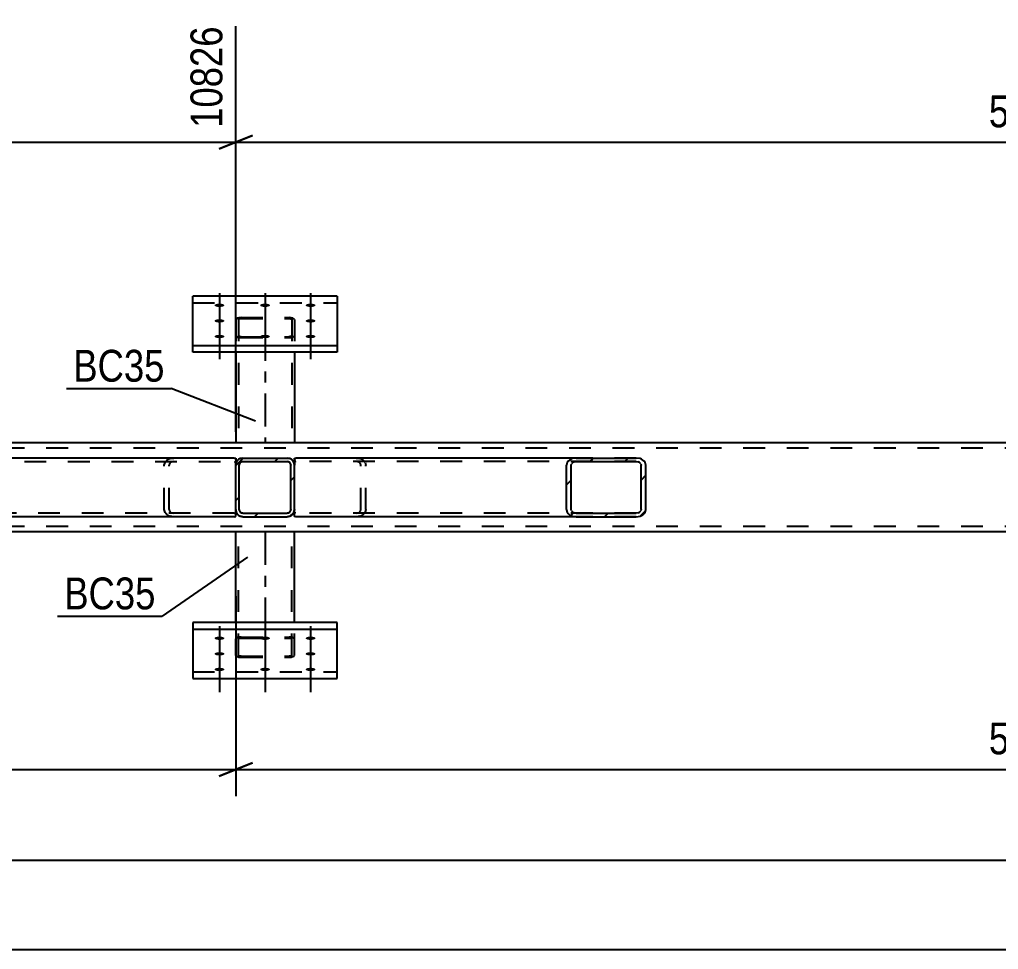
# Model space of a CAD drawing. Header units: millimetres. Extents: x -133 to 708, y -382 to 212.
# Drawn here: x 351.5 to 439.5, y -266.8 to -183.1 of the extents above; entities that cross this region are included whole.
import ezdxf

# ---------------------------------------------------------------- set-up
doc = ezdxf.new("R2010")
doc.units = ezdxf.units.MM
doc.linetypes.add('DXK_LINE_DOT2', pattern=[3.9198, 1.9599, -1.9599])
doc.linetypes.add('DXK_LINE_DOT3', pattern=[5.9187, 2.979, -0.9799, 0.9799, -0.9799])
doc.styles.add('Arial Narrow', font='ARIALN.TTF', dxfattribs={"height": 0.2})

# ---------------------------------------------------------------- blocks, each defined once
blk = doc.blocks.new('Bolt-389637962-28271 - 28126')
at = {"linetype": 'Continuous'}
for points in [[(369.44, -208.996), (369.349, -208.993), (369.261, -208.983), (369.182, -208.967), (369.113, -208.946), (369.059, -208.921), (369.022, -208.892), (369.003, -208.861), (369.003, -208.83), (369.022, -208.799), (369.059, -208.77), (369.113, -208.745), (369.182, -208.724), (369.261, -208.708), (369.349, -208.698), (369.44, -208.695), (369.532, -208.698), (369.619, -208.708), (369.699, -208.724), (369.767, -208.745), (369.821, -208.77), (369.859, -208.799), (369.878, -208.83), (369.878, -208.861), (369.859, -208.892), (369.821, -208.921), (369.767, -208.946), (369.699, -208.967), (369.619, -208.983), (369.532, -208.993)], [(373.54, -208.996), (373.449, -208.993), (373.361, -208.983), (373.282, -208.967), (373.213, -208.946), (373.159, -208.921), (373.122, -208.892), (373.103, -208.861), (373.103, -208.83), (373.122, -208.799), (373.159, -208.77), (373.213, -208.745), (373.282, -208.724), (373.361, -208.708), (373.449, -208.698), (373.54, -208.695), (373.632, -208.698), (373.719, -208.708), (373.799, -208.724), (373.867, -208.745), (373.921, -208.77), (373.959, -208.799), (373.978, -208.83), (373.978, -208.861), (373.959, -208.892), (373.921, -208.921), (373.867, -208.946), (373.799, -208.967), (373.719, -208.983), (373.632, -208.993)], [(377.64, -208.996), (377.549, -208.993), (377.461, -208.983), (377.382, -208.967), (377.313, -208.946), (377.259, -208.921), (377.222, -208.892), (377.203, -208.861), (377.203, -208.83), (377.222, -208.799), (377.259, -208.77), (377.313, -208.745), (377.382, -208.724), (377.461, -208.708), (377.549, -208.698), (377.64, -208.695), (377.732, -208.698), (377.819, -208.708), (377.899, -208.724), (377.967, -208.745), (378.021, -208.77), (378.059, -208.799), (378.078, -208.83), (378.078, -208.861), (378.059, -208.892), (378.021, -208.921), (377.967, -208.946), (377.899, -208.967), (377.819, -208.983), (377.732, -208.993)], [(369.44, -210.398), (369.349, -210.395), (369.261, -210.385), (369.182, -210.37), (369.113, -210.349), (369.059, -210.323), (369.022, -210.294), (369.003, -210.264), (369.003, -210.232), (369.022, -210.201), (369.059, -210.173), (369.113, -210.147), (369.182, -210.126), (369.261, -210.11), (369.349, -210.101), (369.44, -210.097), (369.532, -210.101), (369.619, -210.11), (369.699, -210.126), (369.767, -210.147), (369.821, -210.173), (369.859, -210.201), (369.878, -210.232), (369.878, -210.264), (369.859, -210.294), (369.821, -210.323), (369.767, -210.349), (369.699, -210.37), (369.619, -210.385), (369.532, -210.395)], [(377.64, -210.398), (377.549, -210.395), (377.461, -210.385), (377.382, -210.37), (377.313, -210.349), (377.259, -210.323), (377.222, -210.294), (377.203, -210.264), (377.203, -210.232), (377.222, -210.201), (377.259, -210.173), (377.313, -210.147), (377.382, -210.126), (377.461, -210.11), (377.549, -210.101), (377.64, -210.097), (377.732, -210.101), (377.819, -210.11), (377.899, -210.126), (377.967, -210.147), (378.021, -210.173), (378.059, -210.201), (378.078, -210.232), (378.078, -210.264), (378.059, -210.294), (378.021, -210.323), (377.967, -210.349), (377.899, -210.37), (377.819, -210.385), (377.732, -210.395)], [(369.44, -211.801), (369.349, -211.797), (369.261, -211.788), (369.182, -211.772), (369.113, -211.751), (369.059, -211.725), (369.022, -211.697), (369.003, -211.666), (369.003, -211.634), (369.022, -211.604), (369.059, -211.575), (369.113, -211.55), (369.182, -211.528), (369.261, -211.513), (369.349, -211.503), (369.44, -211.5), (369.532, -211.503), (369.619, -211.513), (369.699, -211.528), (369.767, -211.55), (369.821, -211.575), (369.859, -211.604), (369.878, -211.634), (369.878, -211.666), (369.859, -211.697), (369.821, -211.725), (369.767, -211.751), (369.699, -211.772), (369.619, -211.788), (369.532, -211.797)], [(373.54, -211.801), (373.449, -211.797), (373.361, -211.788), (373.282, -211.772), (373.213, -211.751), (373.159, -211.725), (373.122, -211.697), (373.103, -211.666), (373.103, -211.634), (373.122, -211.604), (373.159, -211.575), (373.213, -211.55), (373.282, -211.528), (373.361, -211.513), (373.449, -211.503), (373.54, -211.5), (373.632, -211.503), (373.719, -211.513), (373.799, -211.528), (373.867, -211.55), (373.921, -211.575), (373.959, -211.604), (373.978, -211.634), (373.978, -211.666), (373.959, -211.697), (373.921, -211.725), (373.867, -211.751), (373.799, -211.772), (373.719, -211.788), (373.632, -211.797)], [(377.64, -211.801), (377.549, -211.797), (377.461, -211.788), (377.382, -211.772), (377.313, -211.751), (377.259, -211.725), (377.222, -211.697), (377.203, -211.666), (377.203, -211.634), (377.222, -211.604), (377.259, -211.575), (377.313, -211.55), (377.382, -211.528), (377.461, -211.513), (377.549, -211.503), (377.64, -211.5), (377.732, -211.503), (377.819, -211.513), (377.899, -211.528), (377.967, -211.55), (378.021, -211.575), (378.059, -211.604), (378.078, -211.634), (378.078, -211.666), (378.059, -211.697), (378.021, -211.725), (377.967, -211.751), (377.899, -211.772), (377.819, -211.788), (377.732, -211.797)]]:
    blk.add_hatch(color=1, dxfattribs=at).paths.add_polyline_path(points)
at = {"color": 1, "linetype": 'Continuous'}
for p, q in [((369.44, -207.756), (369.44, -210.875)), ((373.54, -207.756), (373.54, -210.875)), ((377.64, -207.756), (377.64, -210.875)), ((369.44, -209.158), (369.44, -212.278)), ((377.64, -209.158), (377.64, -212.278)), ((369.44, -210.56), (369.44, -213.68)), ((373.54, -210.56), (373.54, -213.68)), ((377.64, -210.56), (377.64, -213.68))]:
    blk.add_line(p, q, dxfattribs=at)
blk = doc.blocks.new('Part-389637962-28199 - 28126')
at = {"color": 2, "linetype": 'Continuous'}
for p, q in [((500.848, -221.223), (12.9, -221.223)), ((500.848, -229.223), (12.9, -229.223))]:
    blk.add_line(p, q, dxfattribs=at)
at = {"color": 7, "linetype": 'DXK_LINE_DOT2'}
for p, q in [((500.848, -221.703), (12.9, -221.703)), ((500.848, -228.743), (12.9, -228.743))]:
    blk.add_line(p, q, dxfattribs=at)
blk = doc.blocks.new('Part-389637962-28134 - 28126')
at = {"linetype": 'Continuous'}
h = blk.add_hatch(dxfattribs=at)
h.set_pattern_fill('', scale=0.7, style=0, pattern_type=0)
h.set_pattern_definition([(45, (407.2808, -227.8143), (-1.57154, 1.57154), [])])
h.paths.add_polyline_path([(406.949, -227.863), (407.281, -227.814), (407.562, -227.676), (407.75, -227.468), (407.816, -227.223), (407.816, -223.223), (407.75, -222.978), (407.562, -222.77), (407.281, -222.632), (406.949, -222.583), (401.529, -222.583), (401.197, -222.632), (400.916, -222.77), (400.728, -222.978), (400.662, -223.223), (400.662, -227.223), (400.728, -227.468), (400.916, -227.676), (401.197, -227.814), (401.529, -227.863)])
h.paths.add_polyline_path([(401.363, -227.519), (401.222, -227.449), (401.128, -227.345), (401.095, -227.223), (401.095, -223.223), (401.128, -223.101), (401.222, -222.997), (401.363, -222.927), (401.529, -222.903), (406.949, -222.903), (407.115, -222.927), (407.256, -222.997), (407.35, -223.101), (407.383, -223.223), (407.383, -227.223), (407.35, -227.345), (407.256, -227.449), (407.115, -227.519), (406.949, -227.543), (401.529, -227.543)])
at = {"color": 2, "linetype": 'Continuous'}
for p, q in [((376.181, -222.603), (376.317, -222.583)), ((376.181, -222.603), (376.181, -223.223)), ((401.529, -222.583), (376.317, -222.583)), ((401.529, -222.583), (401.197, -222.632)), ((401.529, -222.583), (406.949, -222.583)), ((407.281, -222.632), (406.949, -222.583)), ((400.728, -222.978), (400.662, -223.223)), ((400.662, -227.223), (400.662, -223.223)), ((401.095, -223.223), (401.128, -223.101)), ((401.095, -227.223), (401.095, -223.223)), ((401.363, -222.927), (401.529, -222.903)), ((401.529, -222.903), (406.949, -222.903)), ((406.949, -222.903), (407.115, -222.927)), ((407.35, -223.101), (407.383, -223.223)), ((407.383, -227.223), (407.383, -223.223)), ((407.816, -223.223), (407.75, -222.978)), ((407.816, -227.223), (407.816, -223.223)), ((376.181, -227.814), (376.181, -227.223)), ((400.662, -227.223), (400.728, -227.468)), ((401.128, -227.345), (401.095, -227.223)), ((407.383, -227.223), (407.35, -227.345)), ((407.75, -227.468), (407.816, -227.223)), ((376.181, -227.843), (376.181, -227.814)), ((376.317, -227.863), (376.181, -227.843)), ((401.529, -227.863), (376.317, -227.863)), ((401.197, -227.814), (401.529, -227.863)), ((401.529, -227.543), (401.363, -227.519)), ((401.529, -227.543), (406.949, -227.543)), ((401.529, -227.863), (406.949, -227.863)), ((407.115, -227.519), (406.949, -227.543)), ((406.949, -227.863), (407.281, -227.814))]:
    blk.add_line(p, q, dxfattribs=at)
at = {"color": 7, "linetype": 'DXK_LINE_DOT2'}
for p, q in [((376.181, -222.923), (376.181, -222.603)), ((381.737, -222.583), (382.069, -222.632)), ((406.949, -222.583), (401.529, -222.583)), ((376.317, -222.903), (376.181, -222.923)), ((376.181, -227.676), (376.181, -223.223)), ((406.949, -222.903), (376.317, -222.903)), ((381.903, -222.927), (381.737, -222.903)), ((382.17, -223.223), (382.137, -223.101)), ((382.17, -227.223), (382.17, -223.223)), ((382.538, -222.978), (382.604, -223.223)), ((382.604, -227.223), (382.604, -223.223)), ((382.137, -227.345), (382.17, -227.223)), ((382.604, -227.223), (382.538, -227.468)), ((376.317, -227.543), (376.181, -227.523)), ((406.949, -227.543), (376.317, -227.543)), ((381.737, -227.543), (381.903, -227.519)), ((382.069, -227.814), (381.737, -227.863)), ((406.949, -227.863), (401.529, -227.863))]:
    blk.add_line(p, q, dxfattribs=at)
for centre, radius, start, end in [((381.866, -223.398), 0.792, 31.97793, 75.16611), ((381.801, -223.31), 0.396, 31.97793, 75.16611), ((381.801, -227.136), 0.396, 284.83389, 328.02207), ((381.866, -227.048), 0.792, 284.83389, 328.02207)]:
    blk.add_arc(centre, radius, start, end, dxfattribs=at)
at = {"color": 2, "linetype": 'Continuous'}
for centre, radius, start, end in [((401.4, -223.398), 0.792, 104.83388, 148.02206), ((407.078, -223.398), 0.792, 31.97794, 75.16612), ((401.465, -223.31), 0.396, 104.83388, 148.02206), ((407.013, -223.31), 0.396, 31.97794, 75.16612), ((401.4, -227.048), 0.792, 211.97794, 255.16612), ((401.465, -227.136), 0.396, 211.97794, 255.16612), ((407.013, -227.136), 0.396, 284.83388, 328.02206), ((407.078, -227.048), 0.792, 284.83388, 328.02206)]:
    blk.add_arc(centre, radius, start, end, dxfattribs=at)
blk = doc.blocks.new('Part-389637962-28141 - 28126')
at = {"linetype": 'Continuous'}
h = blk.add_hatch(dxfattribs=at)
h.set_pattern_fill('', scale=0.7, style=0, pattern_type=0)
h.set_pattern_definition([(45, (375.7858, -227.8143), (-1.57154, 1.57154), [])])
h.paths.add_polyline_path([(375.541, -227.863), (375.786, -227.814), (375.993, -227.676), (376.132, -227.468), (376.181, -227.223), (376.181, -223.223), (376.132, -222.978), (375.993, -222.77), (375.786, -222.632), (375.541, -222.583), (371.541, -222.583), (371.296, -222.632), (371.088, -222.77), (370.95, -222.978), (370.901, -223.223), (370.901, -227.223), (370.95, -227.468), (371.088, -227.676), (371.296, -227.814), (371.541, -227.863)])
h.paths.add_polyline_path([(371.418, -227.519), (371.315, -227.449), (371.245, -227.345), (371.221, -227.223), (371.221, -223.223), (371.245, -223.101), (371.315, -222.997), (371.418, -222.927), (371.541, -222.903), (375.541, -222.903), (375.663, -222.927), (375.767, -222.997), (375.837, -223.101), (375.861, -223.223), (375.861, -227.223), (375.837, -227.345), (375.767, -227.449), (375.663, -227.519), (375.541, -227.543), (371.541, -227.543)])
at = {"color": 7, "linetype": 'DXK_LINE_DOT2'}
for p, q in [((371.296, -222.632), (371.541, -222.583)), ((371.541, -222.583), (375.541, -222.583)), ((375.541, -222.583), (375.786, -222.632)), ((370.901, -223.223), (370.95, -222.978)), ((370.901, -227.223), (370.901, -223.223)), ((371.245, -223.101), (371.221, -223.223)), ((371.221, -227.223), (371.221, -223.223)), ((371.541, -222.903), (371.418, -222.927)), ((371.541, -222.903), (375.541, -222.903)), ((375.663, -222.927), (375.541, -222.903)), ((375.861, -223.223), (375.837, -223.101)), ((375.861, -227.223), (375.861, -223.223)), ((376.132, -222.978), (376.181, -223.223)), ((376.181, -227.223), (376.181, -223.223)), ((370.95, -227.468), (370.901, -227.223)), ((371.221, -227.223), (371.245, -227.345)), ((375.837, -227.345), (375.861, -227.223)), ((376.181, -227.223), (376.132, -227.468)), ((371.541, -227.863), (371.296, -227.814)), ((371.418, -227.519), (371.541, -227.543)), ((371.541, -227.543), (375.541, -227.543)), ((371.541, -227.863), (375.541, -227.863)), ((375.541, -227.543), (375.663, -227.519)), ((375.786, -227.814), (375.541, -227.863))]:
    blk.add_line(p, q, dxfattribs=at)
at = {"color": 2, "linetype": 'Continuous'}
for p, q in [((371.541, -222.583), (371.296, -222.632)), ((371.541, -222.583), (375.541, -222.583)), ((375.786, -222.632), (375.541, -222.583)), ((370.95, -222.978), (370.901, -223.223)), ((370.901, -227.223), (370.901, -223.223)), ((371.221, -223.223), (371.245, -223.101)), ((371.221, -227.223), (371.221, -223.223)), ((371.418, -222.927), (371.541, -222.903)), ((371.541, -222.903), (375.541, -222.903)), ((375.541, -222.903), (375.663, -222.927)), ((375.837, -223.101), (375.861, -223.223)), ((375.861, -227.223), (375.861, -223.223)), ((376.181, -223.223), (376.132, -222.978)), ((376.181, -227.223), (376.181, -223.223)), ((370.901, -227.223), (370.95, -227.468)), ((371.245, -227.345), (371.221, -227.223)), ((375.861, -227.223), (375.837, -227.345)), ((376.132, -227.468), (376.181, -227.223)), ((371.296, -227.814), (371.541, -227.863)), ((371.541, -227.543), (371.418, -227.519)), ((371.541, -227.543), (375.541, -227.543)), ((371.541, -227.863), (375.541, -227.863)), ((375.663, -227.519), (375.541, -227.543)), ((375.541, -227.863), (375.786, -227.814))]:
    blk.add_line(p, q, dxfattribs=at)
at = {"color": 7, "linetype": 'DXK_LINE_DOT2'}
for centre, radius, start, end in [((371.541, -223.223), 0.64, 112.5, 157.5), ((375.541, -223.223), 0.64, 22.5, 67.5), ((371.541, -223.223), 0.32, 112.5, 157.5), ((375.541, -223.223), 0.32, 22.5, 67.5), ((371.541, -227.223), 0.64, 202.5, 247.5), ((371.541, -227.223), 0.32, 202.5, 247.5), ((375.541, -227.223), 0.32, 292.5, 337.5), ((375.541, -227.223), 0.64, 292.5, 337.5)]:
    blk.add_arc(centre, radius, start, end, dxfattribs=at)
at = {"color": 2, "linetype": 'Continuous'}
for centre, radius, start, end in [((371.541, -223.223), 0.64, 112.5, 157.5), ((375.541, -223.223), 0.64, 22.5, 67.5), ((371.541, -223.223), 0.32, 112.5, 157.5), ((375.541, -223.223), 0.32, 22.5, 67.5), ((371.541, -227.223), 0.64, 202.5, 247.5), ((371.541, -227.223), 0.32, 202.5, 247.5), ((375.541, -227.223), 0.32, 292.5, 337.5), ((375.541, -227.223), 0.64, 292.5, 337.5)]:
    blk.add_arc(centre, radius, start, end, dxfattribs=at)
blk = doc.blocks.new('Part-389637962-28145 - 28126')
at = {"color": 2, "linetype": 'Continuous'}
for p, q in [((370.9, -237.373), (370.9, -229.223)), ((376.18, -237.373), (376.18, -229.223))]:
    blk.add_line(p, q, dxfattribs=at)
at = {"color": 7, "linetype": 'DXK_LINE_DOT2'}
for p, q in [((376.18, -229.223), (370.9, -229.223)), ((371.14, -240.335), (371.14, -229.223)), ((375.94, -240.335), (375.94, -229.223)), ((370.9, -237.373), (370.9, -240.335)), ((376.18, -240.335), (376.18, -237.373)), ((370.937, -238.795), (370.9, -238.857)), ((370.9, -240.335), (370.9, -238.857)), ((371.041, -238.741), (370.937, -238.795)), ((371.196, -238.706), (371.041, -238.741)), ((371.14, -238.857), (371.158, -238.826)), ((371.158, -238.826), (371.21, -238.799)), ((371.38, -238.693), (371.196, -238.706)), ((371.21, -238.799), (371.288, -238.782)), ((371.288, -238.782), (371.38, -238.775)), ((371.38, -238.693), (375.7, -238.693)), ((371.38, -238.775), (375.7, -238.775)), ((375.884, -238.706), (375.7, -238.693)), ((375.7, -238.775), (375.792, -238.782)), ((375.792, -238.782), (375.87, -238.799)), ((375.87, -238.799), (375.922, -238.826)), ((376.04, -238.741), (375.884, -238.706)), ((375.922, -238.826), (375.94, -238.857)), ((376.144, -238.795), (376.04, -238.741)), ((376.18, -238.857), (376.144, -238.795)), ((370.9, -240.335), (370.937, -240.398)), ((370.937, -240.398), (371.041, -240.451)), ((371.158, -240.366), (371.14, -240.335)), ((371.21, -240.393), (371.158, -240.366)), ((371.288, -240.411), (371.21, -240.393)), ((371.38, -240.417), (371.288, -240.411)), ((371.38, -240.417), (375.7, -240.417)), ((375.792, -240.411), (375.7, -240.417)), ((375.87, -240.393), (375.792, -240.411)), ((375.922, -240.366), (375.87, -240.393)), ((375.94, -240.335), (375.922, -240.366)), ((376.04, -240.451), (376.144, -240.398)), ((376.144, -240.398), (376.18, -240.335)), ((371.041, -240.451), (371.196, -240.487)), ((371.196, -240.487), (371.38, -240.499)), ((371.38, -240.499), (375.7, -240.499)), ((375.7, -240.499), (375.884, -240.487)), ((375.884, -240.487), (376.04, -240.451))]:
    blk.add_line(p, q, dxfattribs=at)
at = {"color": 7, "linetype": 'DXK_LINE_DOT3'}
blk.add_line((373.54, -229.223), (373.54, -239.596), dxfattribs=at)
blk = doc.blocks.new('Part-389637962-28148 - 28126')
at = {"linetype": 'Continuous'}
h = blk.add_hatch(dxfattribs=at)
h.set_pattern_fill('', scale=0.7, style=0, pattern_type=0)
h.set_pattern_definition([(45, (345.8847, -227.8143), (-1.57154, 1.57154), [])])
h.paths.add_polyline_path([(345.553, -227.863), (345.885, -227.814), (346.166, -227.676), (346.354, -227.468), (346.42, -227.223), (346.42, -223.223), (346.354, -222.978), (346.166, -222.77), (345.885, -222.632), (345.553, -222.583), (340.133, -222.583), (339.801, -222.632), (339.52, -222.77), (339.332, -222.978), (339.266, -223.223), (339.266, -227.223), (339.332, -227.468), (339.52, -227.676), (339.801, -227.814), (340.133, -227.863)])
h.paths.add_polyline_path([(339.967, -227.519), (339.826, -227.449), (339.732, -227.345), (339.699, -227.223), (339.699, -223.223), (339.732, -223.101), (339.826, -222.997), (339.967, -222.927), (340.133, -222.903), (345.553, -222.903), (345.719, -222.927), (345.859, -222.997), (345.953, -223.101), (345.986, -223.223), (345.986, -227.223), (345.953, -227.345), (345.859, -227.449), (345.719, -227.519), (345.553, -227.543), (340.133, -227.543)])
at = {"color": 2, "linetype": 'Continuous'}
for p, q in [((340.133, -222.583), (339.801, -222.632)), ((340.133, -222.583), (345.553, -222.583)), ((370.765, -222.583), (345.553, -222.583)), ((345.885, -222.632), (345.553, -222.583)), ((370.765, -222.583), (370.901, -222.603)), ((370.901, -222.603), (370.901, -222.632)), ((370.901, -222.632), (370.901, -222.77)), ((370.901, -222.77), (370.901, -223.223)), ((339.332, -222.978), (339.266, -223.223)), ((339.266, -227.223), (339.266, -223.223)), ((339.699, -223.223), (339.732, -223.101)), ((339.699, -227.223), (339.699, -223.223)), ((339.967, -222.927), (340.133, -222.903)), ((340.133, -222.903), (345.553, -222.903)), ((345.553, -222.903), (345.719, -222.927)), ((345.953, -223.101), (345.986, -223.223)), ((345.986, -227.223), (345.986, -223.223)), ((346.42, -223.223), (346.354, -222.978)), ((346.42, -227.223), (346.42, -223.223)), ((339.266, -227.223), (339.332, -227.468)), ((339.732, -227.345), (339.699, -227.223)), ((345.986, -227.223), (345.953, -227.345)), ((346.354, -227.468), (346.42, -227.223)), ((370.901, -227.843), (370.901, -227.223)), ((339.801, -227.814), (340.133, -227.863)), ((340.133, -227.543), (339.967, -227.519)), ((340.133, -227.543), (345.553, -227.543)), ((340.133, -227.863), (345.553, -227.863)), ((345.719, -227.519), (345.553, -227.543)), ((345.553, -227.863), (345.885, -227.814)), ((370.765, -227.863), (345.553, -227.863)), ((370.765, -227.863), (370.901, -227.843))]:
    blk.add_line(p, q, dxfattribs=at)
at = {"color": 7, "linetype": 'DXK_LINE_DOT2'}
for p, q in [((345.553, -222.583), (340.133, -222.583)), ((365.013, -222.632), (365.345, -222.583)), ((370.901, -222.77), (370.901, -222.923)), ((340.133, -222.903), (370.765, -222.903)), ((364.478, -223.223), (364.544, -222.978)), ((364.478, -227.223), (364.478, -223.223)), ((364.944, -223.101), (364.911, -223.223)), ((364.911, -227.223), (364.911, -223.223)), ((365.345, -222.903), (365.179, -222.927)), ((370.765, -222.903), (370.901, -222.923)), ((370.901, -227.223), (370.901, -222.978)), ((364.544, -227.468), (364.478, -227.223)), ((364.911, -227.223), (364.944, -227.345)), ((370.765, -227.543), (340.133, -227.543)), ((345.553, -227.863), (340.133, -227.863)), ((365.345, -227.863), (365.013, -227.814)), ((365.179, -227.519), (365.345, -227.543)), ((370.765, -227.543), (370.901, -227.523))]:
    blk.add_line(p, q, dxfattribs=at)
at = {"color": 2, "linetype": 'Continuous'}
for centre, radius, start, end in [((340.004, -223.398), 0.792, 104.83388, 148.02206), ((345.682, -223.398), 0.792, 31.97794, 75.16612), ((340.068, -223.31), 0.396, 104.83388, 148.02206), ((345.617, -223.31), 0.396, 31.97794, 75.16612), ((340.004, -227.048), 0.792, 211.97794, 255.16612), ((340.068, -227.136), 0.396, 211.97794, 255.16612), ((345.617, -227.136), 0.396, 284.83388, 328.02206), ((345.682, -227.048), 0.792, 284.83388, 328.02206)]:
    blk.add_arc(centre, radius, start, end, dxfattribs=at)
at = {"color": 7, "linetype": 'DXK_LINE_DOT2'}
for centre, radius, start, end in [((365.216, -223.398), 0.792, 104.83387, 148.02204), ((365.28, -223.31), 0.396, 104.83387, 148.02204), ((365.216, -227.048), 0.792, 211.97796, 255.16613), ((365.28, -227.136), 0.396, 211.97796, 255.16613)]:
    blk.add_arc(centre, radius, start, end, dxfattribs=at)
blk = doc.blocks.new('Bolt-389637962-28268 - 28126')
at = {"linetype": 'Continuous'}
for points in [[(369.44, -238.645), (369.532, -238.648), (369.619, -238.658), (369.699, -238.674), (369.767, -238.695), (369.821, -238.72), (369.859, -238.749), (369.878, -238.78), (369.878, -238.811), (369.859, -238.842), (369.821, -238.871), (369.767, -238.896), (369.699, -238.917), (369.619, -238.933), (369.532, -238.943), (369.44, -238.946), (369.349, -238.943), (369.261, -238.933), (369.182, -238.917), (369.113, -238.896), (369.059, -238.871), (369.022, -238.842), (369.003, -238.811), (369.003, -238.78), (369.022, -238.749), (369.059, -238.72), (369.113, -238.695), (369.182, -238.674), (369.261, -238.658), (369.349, -238.648)], [(373.54, -238.645), (373.632, -238.648), (373.719, -238.658), (373.799, -238.674), (373.867, -238.695), (373.921, -238.72), (373.959, -238.749), (373.978, -238.78), (373.978, -238.811), (373.959, -238.842), (373.921, -238.871), (373.867, -238.896), (373.799, -238.917), (373.719, -238.933), (373.632, -238.943), (373.54, -238.946), (373.449, -238.943), (373.361, -238.933), (373.282, -238.917), (373.213, -238.896), (373.159, -238.871), (373.122, -238.842), (373.103, -238.811), (373.103, -238.78), (373.122, -238.749), (373.159, -238.72), (373.213, -238.695), (373.282, -238.674), (373.361, -238.658), (373.449, -238.648)], [(377.64, -238.645), (377.732, -238.648), (377.819, -238.658), (377.899, -238.674), (377.967, -238.695), (378.021, -238.72), (378.059, -238.749), (378.078, -238.78), (378.078, -238.811), (378.059, -238.842), (378.021, -238.871), (377.967, -238.896), (377.899, -238.917), (377.819, -238.933), (377.732, -238.943), (377.64, -238.946), (377.549, -238.943), (377.461, -238.933), (377.382, -238.917), (377.313, -238.896), (377.259, -238.871), (377.222, -238.842), (377.203, -238.811), (377.203, -238.78), (377.222, -238.749), (377.259, -238.72), (377.313, -238.695), (377.382, -238.674), (377.461, -238.658), (377.549, -238.648)], [(369.44, -240.047), (369.532, -240.05), (369.619, -240.06), (369.699, -240.076), (369.767, -240.097), (369.821, -240.122), (369.859, -240.151), (369.878, -240.182), (369.878, -240.213), (369.859, -240.244), (369.821, -240.273), (369.767, -240.298), (369.699, -240.319), (369.619, -240.335), (369.532, -240.345), (369.44, -240.348), (369.349, -240.345), (369.261, -240.335), (369.182, -240.319), (369.113, -240.298), (369.059, -240.273), (369.022, -240.244), (369.003, -240.213), (369.003, -240.182), (369.022, -240.151), (369.059, -240.122), (369.113, -240.097), (369.182, -240.076), (369.261, -240.06), (369.349, -240.05)], [(377.64, -240.047), (377.732, -240.05), (377.819, -240.06), (377.899, -240.076), (377.967, -240.097), (378.021, -240.122), (378.059, -240.151), (378.078, -240.182), (378.078, -240.213), (378.059, -240.244), (378.021, -240.273), (377.967, -240.298), (377.899, -240.319), (377.819, -240.335), (377.732, -240.345), (377.64, -240.348), (377.549, -240.345), (377.461, -240.335), (377.382, -240.319), (377.313, -240.298), (377.259, -240.273), (377.222, -240.244), (377.203, -240.213), (377.203, -240.182), (377.222, -240.151), (377.259, -240.122), (377.313, -240.097), (377.382, -240.076), (377.461, -240.06), (377.549, -240.05)], [(369.44, -241.449), (369.532, -241.453), (369.619, -241.462), (369.699, -241.478), (369.767, -241.499), (369.821, -241.525), (369.859, -241.553), (369.878, -241.584), (369.878, -241.616), (369.859, -241.646), (369.821, -241.675), (369.767, -241.701), (369.699, -241.722), (369.619, -241.737), (369.532, -241.747), (369.44, -241.75), (369.349, -241.747), (369.261, -241.737), (369.182, -241.722), (369.113, -241.701), (369.059, -241.675), (369.022, -241.646), (369.003, -241.616), (369.003, -241.584), (369.022, -241.553), (369.059, -241.525), (369.113, -241.499), (369.182, -241.478), (369.261, -241.462), (369.349, -241.453)], [(373.54, -241.449), (373.632, -241.453), (373.719, -241.462), (373.799, -241.478), (373.867, -241.499), (373.921, -241.525), (373.959, -241.553), (373.978, -241.584), (373.978, -241.616), (373.959, -241.646), (373.921, -241.675), (373.867, -241.701), (373.799, -241.722), (373.719, -241.737), (373.632, -241.747), (373.54, -241.75), (373.449, -241.747), (373.361, -241.737), (373.282, -241.722), (373.213, -241.701), (373.159, -241.675), (373.122, -241.646), (373.103, -241.616), (373.103, -241.584), (373.122, -241.553), (373.159, -241.525), (373.213, -241.499), (373.282, -241.478), (373.361, -241.462), (373.449, -241.453)], [(377.64, -241.449), (377.732, -241.453), (377.819, -241.462), (377.899, -241.478), (377.967, -241.499), (378.021, -241.525), (378.059, -241.553), (378.078, -241.584), (378.078, -241.616), (378.059, -241.646), (378.021, -241.675), (377.967, -241.701), (377.899, -241.722), (377.819, -241.737), (377.732, -241.747), (377.64, -241.75), (377.549, -241.747), (377.461, -241.737), (377.382, -241.722), (377.313, -241.701), (377.259, -241.675), (377.222, -241.646), (377.203, -241.616), (377.203, -241.584), (377.222, -241.553), (377.259, -241.525), (377.313, -241.499), (377.382, -241.478), (377.461, -241.462), (377.549, -241.453)]]:
    blk.add_hatch(color=1, dxfattribs=at).paths.add_polyline_path(points)
at = {"color": 1, "linetype": 'Continuous'}
for p, q in [((369.44, -237.705), (369.44, -240.825)), ((373.54, -237.705), (373.54, -240.825)), ((377.64, -237.705), (377.64, -240.825)), ((369.44, -239.108), (369.44, -242.227)), ((377.64, -239.108), (377.64, -242.227)), ((369.44, -240.51), (369.44, -243.63)), ((373.54, -240.51), (373.54, -243.63)), ((377.64, -240.51), (377.64, -243.63))]:
    blk.add_line(p, q, dxfattribs=at)
blk = doc.blocks.new('Part-389637962-28175 - 28126')
at = {"color": 7, "linetype": 'DXK_LINE_DOT2'}
for p, q in [((370.937, -210.048), (370.9, -210.111)), ((370.9, -210.111), (370.9, -213.072)), ((371.041, -209.994), (370.937, -210.048)), ((371.196, -209.959), (371.041, -209.994)), ((371.14, -210.111), (371.158, -210.079)), ((371.14, -210.111), (371.14, -221.223)), ((371.158, -210.079), (371.21, -210.053)), ((371.38, -209.946), (371.196, -209.959)), ((371.21, -210.053), (371.288, -210.035)), ((371.288, -210.035), (371.38, -210.028)), ((371.38, -209.946), (375.7, -209.946)), ((371.38, -210.028), (375.7, -210.028)), ((375.884, -209.959), (375.7, -209.946)), ((375.7, -210.028), (375.792, -210.035)), ((375.792, -210.035), (375.87, -210.053)), ((375.87, -210.053), (375.922, -210.079)), ((376.04, -209.994), (375.884, -209.959)), ((375.922, -210.079), (375.94, -210.111)), ((375.94, -210.111), (375.94, -221.223)), ((376.144, -210.048), (376.04, -209.994)), ((376.18, -210.111), (376.144, -210.048)), ((376.18, -210.111), (376.18, -213.072)), ((370.9, -211.588), (370.937, -211.651)), ((370.937, -211.651), (371.041, -211.704)), ((371.041, -211.704), (371.196, -211.74)), ((371.158, -211.62), (371.14, -211.588)), ((371.21, -211.646), (371.158, -211.62)), ((371.196, -211.74), (371.38, -211.752)), ((371.288, -211.664), (371.21, -211.646)), ((371.38, -211.67), (371.288, -211.664)), ((371.38, -211.67), (375.7, -211.67)), ((371.38, -211.752), (375.7, -211.752)), ((375.792, -211.664), (375.7, -211.67)), ((375.7, -211.752), (375.884, -211.74)), ((375.87, -211.646), (375.792, -211.664)), ((375.922, -211.62), (375.87, -211.646)), ((375.884, -211.74), (376.04, -211.704)), ((375.94, -211.588), (375.922, -211.62)), ((376.04, -211.704), (376.144, -211.651)), ((376.144, -211.651), (376.18, -211.588)), ((376.18, -221.223), (370.9, -221.223))]:
    blk.add_line(p, q, dxfattribs=at)
at = {"color": 7, "linetype": 'DXK_LINE_DOT3'}
blk.add_line((373.54, -210.849), (373.54, -221.223), dxfattribs=at)
at = {"color": 2, "linetype": 'Continuous'}
for p, q in [((370.9, -213.072), (370.9, -221.223)), ((376.18, -213.072), (376.18, -221.223))]:
    blk.add_line(p, q, dxfattribs=at)
blk = doc.blocks.new('Part-389637962-28176 - 28126')
at = {"color": 2, "linetype": 'Continuous'}
for p, q in [((380.04, -237.373), (367.04, -237.373)), ((367.04, -237.373), (367.04, -242.421)), ((380.04, -242.421), (380.04, -237.373)), ((367.04, -237.975), (380.04, -237.975)), ((367.04, -242.421), (380.04, -242.421))]:
    blk.add_line(p, q, dxfattribs=at)
at = {"color": 7, "linetype": 'DXK_LINE_DOT2'}
blk.add_line((367.04, -241.819), (380.04, -241.819), dxfattribs=at)
blk = doc.blocks.new('Part-389637962-28179 - 28126')
at = {"color": 2, "linetype": 'Continuous'}
for p, q in [((367.04, -213.072), (367.04, -208.025)), ((380.04, -208.025), (367.04, -208.025)), ((380.04, -208.025), (380.04, -213.072)), ((367.04, -212.471), (380.04, -212.471)), ((380.04, -213.072), (367.04, -213.072))]:
    blk.add_line(p, q, dxfattribs=at)
at = {"color": 7, "linetype": 'DXK_LINE_DOT2'}
blk.add_line((367.04, -208.626), (380.04, -208.626), dxfattribs=at)
blk = doc.blocks.new('StraightDimension-389637962-37653 - 28126')
at = {"color": 7, "linetype": 'Continuous'}
for p, q in [((370.9, -220.223), (370.9, -183.743)), ((513.748, -220.223), (513.748, -183.743)), ((372.4, -193.583), (369.4, -194.783)), ((512.248, -194.783), (515.248, -193.583)), ((370.9, -194.183), (513.748, -194.183))]:
    blk.add_line(p, q, dxfattribs=at)
at = {"color": 0}
blk.add_wipeout([(446.58, -193.433), (446.58, -189.233), (438.068, -189.233), (438.068, -193.433)], dxfattribs=at)
at = {"color": 3, "style": 'Arial Narrow'}
blk.add_text('5124', height=2.8633, dxfattribs=at).set_placement((438.668, -192.833))
at = {"color": 0, "linetype": 'Continuous'}
blk.add_wipeout([(513.148, -183.143), (508.948, -183.143), (508.948, -193.483), (513.148, -193.483)], dxfattribs=at)
at = {"color": 3, "linetype": 'Continuous', "style": 'Arial Narrow'}
blk.add_text('15950', height=2.8633, rotation=90.00021, dxfattribs=at).set_placement((512.548, -192.883))
blk = doc.blocks.new('StraightDimension-389637962-37654 - 28126')
at = {"color": 7, "linetype": 'Continuous'}
for p, q in [((370.9, -220.223), (370.9, -183.743)), ((369.4, -194.783), (372.4, -193.583)), ((137.567, -194.183), (370.9, -194.183))]:
    blk.add_line(p, q, dxfattribs=at)
at = {"color": 0, "linetype": 'Continuous'}
blk.add_wipeout([(370.3, -183.143), (366.1, -183.143), (366.1, -193.483), (370.3, -193.483)], dxfattribs=at)
at = {"color": 3, "linetype": 'Continuous', "style": 'Arial Narrow'}
blk.add_text('10826', height=2.8633, rotation=90.00021, dxfattribs=at).set_placement((369.7, -192.883))
blk = doc.blocks.new('StraightDimension-389637962-35204 - 28126')
at = {"color": 7, "linetype": 'Continuous'}
blk.add_line((-1, -266.786), (514.748, -266.786), dxfattribs=at)
blk = doc.blocks.new('StraightDimension-389637962-35256 - 28126')
at = {"color": 7, "linetype": 'Continuous'}
blk.add_line((0, -258.747), (513.748, -258.747), dxfattribs=at)
blk = doc.blocks.new('StraightDimension-389637962-38127 - 28126')
at = {"color": 7, "linetype": 'Continuous'}
for p, q in [((513.748, -230.223), (513.748, -252.987)), ((370.9, -235.023), (370.9, -252.987)), ((372.4, -249.987), (369.4, -251.187)), ((512.248, -251.187), (515.248, -249.987)), ((370.9, -250.587), (513.748, -250.587))]:
    blk.add_line(p, q, dxfattribs=at)
at = {"color": 0}
blk.add_wipeout([(446.58, -249.837), (446.58, -245.637), (438.068, -245.637), (438.068, -249.837)], dxfattribs=at)
at = {"color": 3, "style": 'Arial Narrow'}
blk.add_text('5124', height=2.8633, dxfattribs=at).set_placement((438.668, -249.237))
blk = doc.blocks.new('StraightDimension-389637962-38128 - 28126')
at = {"color": 7, "linetype": 'Continuous'}
for p, q in [((370.9, -235.023), (370.9, -252.987)), ((369.4, -251.187), (372.4, -249.987)), ((137.567, -250.587), (370.9, -250.587))]:
    blk.add_line(p, q, dxfattribs=at)
blk = doc.blocks.new('Mark-389637962-35161 - 28126')
at = {"color": 30, "linetype": 'Continuous'}
for p in [(355.687, -216.314), (372.692, -219.272)]:
    blk.add_line(p, (365.108, -216.314), dxfattribs=at)
at = {"color": 0}
blk.add_wipeout([(364.508, -215.714), (364.508, -212.714), (356.287, -212.714), (356.287, -215.714)], dxfattribs=at)
blk.add_wipeout([(364.508, -215.714), (364.508, -212.714), (356.287, -212.714), (356.287, -215.714)], dxfattribs=at)
at = {"color": 3, "style": 'Arial Narrow'}
blk.add_text('BC35', height=2.8633, dxfattribs=at).set_placement((356.287, -215.714))
blk = doc.blocks.new('Mark-389637962-35152 - 28126')
at = {"color": 30, "linetype": 'Continuous'}
for p in [(371.968, -231.49), (354.876, -236.794)]:
    blk.add_line(p, (364.296, -236.794), dxfattribs=at)
at = {"color": 0}
blk.add_wipeout([(363.696, -236.194), (363.696, -233.194), (355.476, -233.194), (355.476, -236.194)], dxfattribs=at)
blk.add_wipeout([(363.696, -236.194), (363.696, -233.194), (355.476, -233.194), (355.476, -236.194)], dxfattribs=at)
at = {"color": 3, "style": 'Arial Narrow'}
blk.add_text('BC35', height=2.8633, dxfattribs=at).set_placement((355.476, -236.194))

msp = doc.modelspace()

# ---------------------------------------------------------------- block references
for name in ['Bolt-389637962-28271 - 28126', 'Part-389637962-28179 - 28126', 'Part-389637962-28175 - 28126', 'Part-389637962-28199 - 28126', 'Part-389637962-28148 - 28126', 'Part-389637962-28141 - 28126', 'Part-389637962-28134 - 28126', 'Part-389637962-28145 - 28126', 'Part-389637962-28176 - 28126', 'Bolt-389637962-28268 - 28126']:
    msp.add_blockref(name, (0, 0))

# ---------------------------------------------------------------- next in the draw order: block references
for name in ['StraightDimension-389637962-37653 - 28126', 'StraightDimension-389637962-35204 - 28126']:
    msp.add_blockref(name, (0, 0))

# ---------------------------------------------------------------- next in the draw order: block references
for name in ['StraightDimension-389637962-37654 - 28126', 'StraightDimension-389637962-35256 - 28126']:
    msp.add_blockref(name, (0, 0))

# ---------------------------------------------------------------- next in the draw order: block references
for name in ['Mark-389637962-35161 - 28126', 'StraightDimension-389637962-38127 - 28126']:
    msp.add_blockref(name, (0, 0))

# ---------------------------------------------------------------- next in the draw order: block references
msp.add_blockref('StraightDimension-389637962-38128 - 28126', (0, 0))

# ---------------------------------------------------------------- next in the draw order: block references
msp.add_blockref('Mark-389637962-35152 - 28126', (0, 0))

doc.saveas('drawing.dxf')
